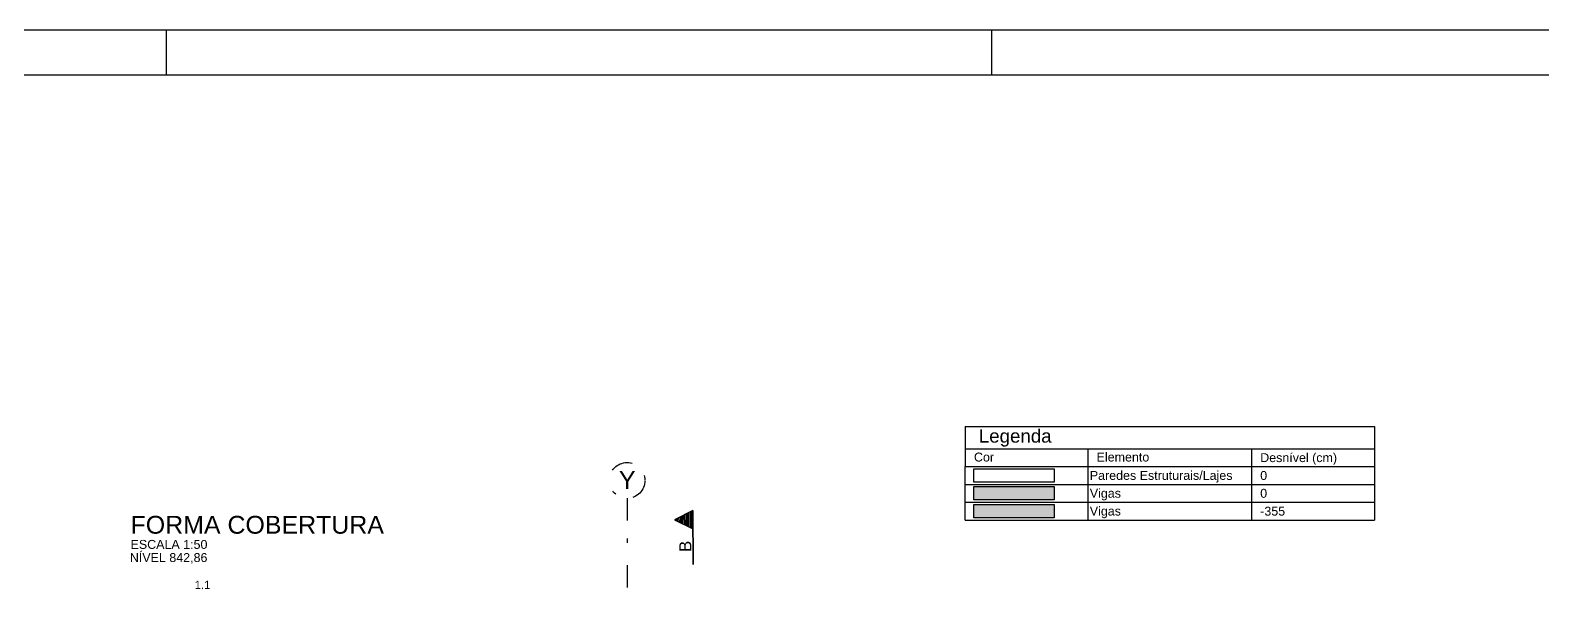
# Model space of a CAD drawing. Extents: x 0 to 119, y 0 to 84.
# Drawn here: x 41.85 to 75.76, y 71.56 to 84.1 of the extents above; entities that cross this region are included whole.
import ezdxf

# ---------------------------------------------------------------- set-up
doc = ezdxf.new("R2010")
doc.units = 0
doc.header["$MEASUREMENT"] = 0
doc.linetypes.add('ESTILO_TQS_0003', pattern=[1.5, 0.5, -0.4, 0.1, -0.5])
for name, color, linetype in [('18', 6, 'CONTINUOUS'), ('25', 130, 'CONTINUOUS'), ('3', 7, 'CONTINUOUS'), ('32', 250, 'CONTINUOUS'), ('40', 7, 'CONTINUOUS'), ('54', 7, 'CONTINUOUS'), ('7', 232, 'CONTINUOUS')]:
    doc.layers.add(name, color=color, linetype=linetype)
doc.styles.add('TQS_ARIAL', font='arial.ttf')

msp = doc.modelspace()

# ---------------------------------------------------------------- linework, layer by layer
at = {"layer": '18', "color": 6, "linetype": 'ESTILO_TQS_0003'}
msp.add_line((55.231195, 73.607677), (55.231195, 47.192181), dxfattribs=at)
msp.add_circle((55.231195, 74.007677), 0.4, dxfattribs=at)
at = {"layer": '25', "color": 130, "linetype": 'Continuous'}
msp.add_lwpolyline([(63.007368, 73.868645), (64.807368, 73.868645), (64.807368, 73.568645), (63.007368, 73.568645), (63.007368, 73.868645)], dxfattribs=at)
for points in [[(63.007368, 73.868645), (64.807368, 73.868645), (64.807368, 73.568645)], [(63.007368, 73.868645), (64.807368, 73.568645), (63.007368, 73.568645)], [(63.007368, 73.868645), (63.007368, 73.568645), (63.007368, 73.868645)]]:
    msp.add_solid(points, dxfattribs=at)
at = {"layer": '3', "color": 7, "linetype": 'Continuous'}
for p, q in [((62.807368, 75.218645), (62.807368, 74.318645)), ((62.807368, 75.218645), (71.9856, 75.218645)), ((71.9856, 75.218645), (71.9856, 74.318645)), ((62.807368, 74.718645), (71.9856, 74.718645)), ((65.557368, 74.718645), (65.557368, 74.318645)), ((69.227677, 74.718645), (69.227677, 74.318645)), ((69.227677, 74.718645), (69.227677, 74.318645)), ((62.807368, 74.318645), (71.9856, 74.318645)), ((62.807368, 73.918645), (62.807368, 74.318645)), ((65.557368, 74.318645), (65.557368, 73.918645)), ((69.227677, 74.318645), (69.227677, 73.918645)), ((69.227677, 74.318645), (69.227677, 73.918645)), ((71.9856, 74.318645), (71.9856, 73.918645)), ((62.807368, 73.918645), (71.9856, 73.918645)), ((62.807368, 73.918645), (71.9856, 73.918645)), ((62.807368, 73.918645), (71.9856, 73.918645)), ((62.807368, 73.918645), (71.9856, 73.918645)), ((62.807368, 73.918645), (71.9856, 73.918645)), ((62.807368, 73.918645), (71.9856, 73.918645)), ((62.807368, 73.518645), (62.807368, 73.918645)), ((65.557368, 73.918645), (65.557368, 73.518645)), ((69.227677, 73.918645), (69.227677, 73.518645)), ((69.227677, 73.918645), (69.227677, 73.518645)), ((71.9856, 73.918645), (71.9856, 73.518645)), ((56.705888, 73.335215), (56.292249, 73.12543)), ((56.704166, 73.332384), (56.296151, 73.125452)), ((56.546807, 73.252574), (56.548245, 73.001204)), ((56.578626, 73.268713), (56.580247, 72.985431)), ((56.610444, 73.28485), (56.612248, 72.969658)), ((56.642263, 73.300987), (56.644248, 72.953886)), ((56.674081, 73.317126), (56.676249, 72.938113)), ((56.704165, 73.332384), (56.711105, 72.11927)), ((56.712844, 72.11928), (56.705888, 73.335215)), ((62.807368, 73.518645), (71.9856, 73.518645)), ((62.807368, 73.518645), (71.9856, 73.518645)), ((62.807368, 73.518645), (71.9856, 73.518645)), ((62.807368, 73.518645), (71.9856, 73.518645)), ((62.807368, 73.518645), (71.9856, 73.518645)), ((62.807368, 73.518645), (71.9856, 73.518645)), ((62.807368, 73.518645), (71.9856, 73.518645)), ((62.807368, 73.118645), (62.807368, 73.518645)), ((65.557368, 73.518645), (65.557368, 73.118645)), ((69.227677, 73.518645), (69.227677, 73.118645)), ((69.227677, 73.518645), (69.227677, 73.118645)), ((71.9856, 73.518645), (71.9856, 73.118645)), ((56.292249, 73.12543), (56.706518, 72.921249)), ((56.296152, 73.125452), (56.706506, 72.9232)), ((56.324079, 73.139615), (56.324239, 73.111609)), ((56.355897, 73.155752), (56.35624, 73.095837)), ((56.387716, 73.17189), (56.388241, 73.080065)), ((56.419534, 73.188027), (56.420242, 73.064293)), ((56.451352, 73.204163), (56.452243, 73.04852)), ((56.483359, 73.220397), (56.484246, 73.032747)), ((56.514989, 73.236436), (56.516244, 73.016976)), ((62.807368, 73.118645), (71.9856, 73.118645))]:
    msp.add_line(p, q, dxfattribs=at)
for points in [[(63.007368, 74.268645), (64.807368, 74.268645), (64.807368, 73.968645), (63.007368, 73.968645), (63.007368, 74.268645)], [(63.007368, 73.868645), (64.807368, 73.868645), (64.807368, 73.568645), (63.007368, 73.568645), (63.007368, 73.868645)], [(56.704165, 73.332384), (56.296152, 73.125452), (56.706506, 72.9232), (56.704165, 73.332384)], [(63.007368, 73.468645), (64.807368, 73.468645), (64.807368, 73.168645), (63.007368, 73.168645), (63.007368, 73.468645)]]:
    msp.add_lwpolyline(points, dxfattribs=at)
at = {"layer": '40', "linetype": 'Continuous'}
for p, q in [((118.9, 84.099998), (0, 84.100001)), ((44.9, 84.099999), (44.9, 83.099999)), ((63.4, 84.099999), (63.4, 83.099999))]:
    msp.add_line(p, q, dxfattribs=at)
at = {"layer": '54', "linetype": 'Continuous'}
msp.add_lwpolyline([(63.007368, 73.468645), (64.807368, 73.468645), (64.807368, 73.168645), (63.007368, 73.168645), (63.007368, 73.468645)], dxfattribs=at)
for points in [[(63.007368, 73.468645), (64.807368, 73.468645), (64.807368, 73.168645)], [(63.007368, 73.468645), (64.807368, 73.168645), (63.007368, 73.168645)], [(63.007368, 73.468645), (63.007368, 73.168645), (63.007368, 73.468645)]]:
    msp.add_solid(points, dxfattribs=at)
at = {"layer": '7', "color": 232, "linetype": 'Continuous'}
msp.add_line((3, 83.100001), (117.9, 83.099998), dxfattribs=at)

# ---------------------------------------------------------------- texts
at = {"layer": '18', "color": 6, "linetype": 'ESTILO_TQS_0003', "style": 'TQS_ARIAL'}
msp.add_text('Y', height=0.4, dxfattribs=at).set_placement((55.049322, 73.816424))
at = {"layer": '3', "color": 7, "linetype": 'Continuous', "style": 'TQS_ARIAL'}
for s, height, p in [('Legenda', 0.3, (63.116878, 74.854584)), ('Cor', 0.2, (63.007368, 74.431145)), ('Elemento', 0.2, (65.757368, 74.431145)), (' Desnível (cm)', 0.2, (69.346817, 74.418541)), ('Paredes Estruturais/Lajes', 0.2, (65.604177, 74.020134)), (' 0', 0.2, (69.346817, 74.018541)), ('Vigas', 0.2, (65.604177, 73.620134)), (' 0', 0.2, (69.346817, 73.618541)), ('Vigas', 0.2, (65.604177, 73.220134)), (' -355', 0.2, (69.346817, 73.218541)), ('FORMA COBERTURA', 0.4, (44.10084, 72.81309)), ('ESCALA 1:50', 0.2, (44.10084, 72.47309)), ('NÍVEL 842,86', 0.2, (44.085311, 72.177856))]:
    msp.add_text(s, height=height, dxfattribs=at).set_placement(p)
msp.add_text('B', height=0.27, rotation=90, dxfattribs=at).set_placement((56.67214, 72.404342))
at = {"layer": '32', "color": 250, "linetype": 'Continuous', "style": 'TQS_ARIAL'}
msp.add_text('1.1', height=0.18, dxfattribs=at).set_placement((45.538671, 71.576793))

doc.saveas('drawing.dxf')
